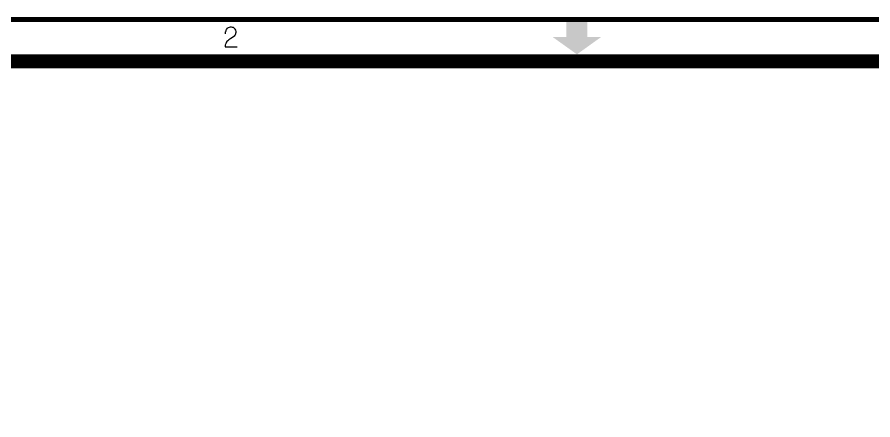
# Model space of a CAD drawing. Header units: millimetres. Extents: x 20 to 420, y 20 to 297.
# Drawn here: x 147 to 270.1, y 239.5 to 297.4 of the extents above; entities that cross this region are included whole.
import ezdxf

# ---------------------------------------------------------------- set-up
doc = ezdxf.new("R2010")
doc.units = ezdxf.units.MM
doc.header["$LTSCALE"] = 10
doc.header["$MEASUREMENT"] = 0
doc.layers.get('0').update_dxf_attribs({"color": 6})
doc.layers.add('0 @ 1', color=6, linetype='Continuous')

# ---------------------------------------------------------------- blocks, each defined once
blk = doc.blocks.new('A-3_규격도면_동인광학')
blk.add_hatch(color=256).paths.add_polyline_path([(209, 277), (206, 277), (206, 274.5), (204, 274.5), (207.5, 272), (211, 274.5), (209, 274.5)])
for p, q in [((156.98, 274.96), (156.98, 275.22)), ((158.18, 274.56), (157.84, 274.33)), ((158.26, 274.63), (158.18, 274.56)), ((157.84, 274.33), (157.74, 274.26)), ((156.9, 273.09), (158.65, 273.09))]:
    blk.add_line(p, q)
for points, const_width in [([(0, 0), (0, 277), (400, 277), (400, 0)], 0.7), ([(21, 6), (21, 271), (394, 271), (394, 6)], 2)]:
    blk.add_lwpolyline(points, close=True, dxfattribs=dict(const_width=const_width))
for centre, radius, start, end in [((157.57, 275.31), 0.56, 116.1126, 135.3614), ((157.74, 274.95), 0.951, 75.511, 116.1126), ((157.84, 275.33), 0.566, 52.7857, 75.511), ((157.74, 275.19), 0.74, 352.4081, 52.7857), ((157.65, 275.22), 0.675, 135.3614, 180), ((157.61, 275.21), 0.862, 318.1085, 352.4081), ((158.42, 273.05), 1.52, 161.3803, 178.4124), ((157.65, 273.31), 0.705, 132.8749, 161.3803), ((159.75, 271.05), 3.8, 121.9901, 132.8749)]:
    blk.add_arc(centre, radius, start, end)

msp = doc.modelspace()

# ---------------------------------------------------------------- block references
at = {"layer": '0 @ 1'}
msp.add_blockref('A-3_규격도면_동인광학', (20, 20), dxfattribs=at)

doc.saveas('drawing.dxf')
